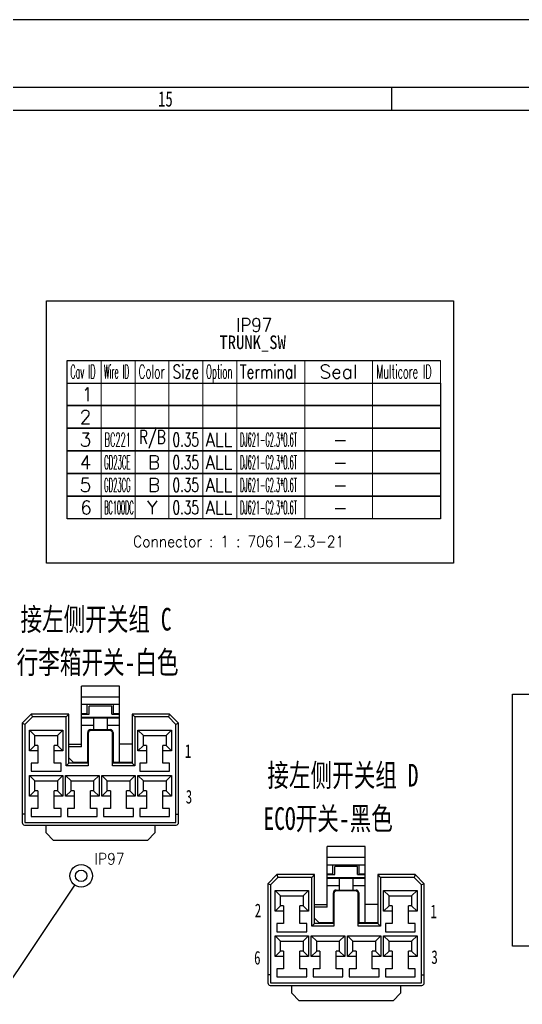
# Model space of a CAD drawing. Header units: inches. Extents: x 47316 to 59086, y 3141 to 11743.
# Drawn here: x 51685.7 to 51796.8, y 8855.9 to 9073.5 of the extents above; entities that cross this region are included whole.
import ezdxf

# ---------------------------------------------------------------- set-up
doc = ezdxf.new("R2010")
doc.units = ezdxf.units.IN
doc.header["$MEASUREMENT"] = 0
doc.layers.add('___SHELL', color=7, linetype='Continuous')
doc.styles.add('MtX_FangSong_GB2312', font='')
doc.styles.get("Standard").update_dxf_attribs({"font": ''})
doc.styles.get('MtX_FangSong_GB2312').set_extended_font_data('FangSong_GB2312')
doc.styles.get('Standard').set_extended_font_data('SimSun')
doc.linetypes.add('_VH_OTCON', pattern='A,0.0001,[7,VeSys.shx,S=0.1,R=0,X=0,Y=0],-0.4,[7,VeSys.shx,S=0.1,R=0,X=0,Y=0],-0.4,["X",Standard,S=1,R=0,X=-0.5,Y=-0.5],-0.0001,[7,VeSys.shx,S=0.1,R=0,X=0,Y=0],-0.4', length=1.2002)

msp = doc.modelspace()

# ---------------------------------------------------------------- linework, layer by layer
at = {"color": 0, "lineweight": -2}
for p, q in [((56191.93, 9073.45), (50247.93, 9073.45)), ((56067.93, 9058.45), (50267.93, 9058.45)), ((51767.93, 9053.45), (51767.93, 9058.45)), ((50267.93, 9053.45), (56171.93, 9053.45))]:
    msp.add_line(p, q, dxfattribs=at)
at = {"color": 1}
for p, q in [((51691.61, 9011.31), (51781.56, 9011.31)), ((51691.61, 8953.41), (51691.61, 9011.31)), ((51781.56, 9011.31), (51781.56, 8953.41)), ((51781.56, 8953.41), (51691.61, 8953.41)), ((51794.64, 8924.45), (51882.91, 8924.45)), ((51794.64, 8868.8), (51794.64, 8924.45)), ((51882.91, 8868.8), (51794.64, 8868.8))]:
    msp.add_line(p, q, dxfattribs=at)
at = {"color": 0, "linetype": 'Continuous', "lineweight": -2}
for p, q in [((51696.17, 8998.19), (51778.67, 8998.19)), ((51696.17, 8993.19), (51696.17, 8998.19)), ((51696.17, 8993.19), (51778.67, 8993.19))]:
    msp.add_line(p, q, dxfattribs=at)
at = {"color": 7, "linetype": 'Continuous', "lineweight": 15}
for p, q in [((51703.67, 8993.19), (51703.67, 8998.19)), ((51711.17, 8993.19), (51711.17, 8998.19)), ((51718.67, 8993.19), (51718.67, 8998.19)), ((51726.17, 8993.19), (51726.17, 8998.19)), ((51733.67, 8993.19), (51733.67, 8998.19)), ((51748.67, 8993.19), (51748.67, 8998.19)), ((51763.67, 8993.19), (51763.67, 8998.19)), ((51778.67, 8993.19), (51778.67, 8998.19))]:
    msp.add_line(p, q, dxfattribs=at)
at = {"color": 102, "linetype": 'Continuous', "lineweight": 15}
for p, q in [((51703.67, 8988.19), (51703.67, 8993.19)), ((51711.17, 8988.19), (51711.17, 8993.19)), ((51718.67, 8988.19), (51718.67, 8993.19)), ((51726.17, 8988.19), (51726.17, 8993.19)), ((51733.67, 8988.19), (51733.67, 8993.19)), ((51748.67, 8988.19), (51748.67, 8993.19)), ((51763.67, 8988.19), (51763.67, 8993.19)), ((51703.67, 8983.19), (51703.67, 8988.19)), ((51711.17, 8983.19), (51711.17, 8988.19)), ((51718.67, 8983.19), (51718.67, 8988.19)), ((51726.17, 8983.19), (51726.17, 8988.19)), ((51733.67, 8983.19), (51733.67, 8988.19)), ((51748.67, 8983.19), (51748.67, 8988.19)), ((51763.67, 8983.19), (51763.67, 8988.19)), ((51703.67, 8978.19), (51703.67, 8983.19)), ((51711.17, 8978.19), (51711.17, 8983.19)), ((51718.67, 8978.19), (51718.67, 8983.19)), ((51726.17, 8978.19), (51726.17, 8983.19)), ((51733.67, 8978.19), (51733.67, 8983.19)), ((51748.67, 8978.19), (51748.67, 8983.19)), ((51763.67, 8978.19), (51763.67, 8983.19)), ((51703.67, 8973.19), (51703.67, 8978.19)), ((51711.17, 8973.19), (51711.17, 8978.19)), ((51718.67, 8973.19), (51718.67, 8978.19)), ((51726.17, 8973.19), (51726.17, 8978.19)), ((51733.67, 8973.19), (51733.67, 8978.19)), ((51748.67, 8973.19), (51748.67, 8978.19)), ((51763.67, 8973.19), (51763.67, 8978.19)), ((51703.67, 8968.19), (51703.67, 8973.19)), ((51711.17, 8968.19), (51711.17, 8973.19)), ((51718.67, 8968.19), (51718.67, 8973.19)), ((51726.17, 8968.19), (51726.17, 8973.19)), ((51733.67, 8968.19), (51733.67, 8973.19)), ((51748.67, 8968.19), (51748.67, 8973.19)), ((51763.67, 8968.19), (51763.67, 8973.19)), ((51703.67, 8963.19), (51703.67, 8968.19)), ((51711.17, 8963.19), (51711.17, 8968.19)), ((51718.67, 8963.19), (51718.67, 8968.19)), ((51726.17, 8963.19), (51726.17, 8968.19)), ((51733.67, 8963.19), (51733.67, 8968.19)), ((51748.67, 8963.19), (51748.67, 8968.19)), ((51763.67, 8963.19), (51763.67, 8968.19))]:
    msp.add_line(p, q, dxfattribs=at)
at = {"color": 0, "linetype": '_VH_OTCON', "lineweight": -2, "ltscale": 5}
msp.add_line((51634.17, 8787.47), (51697.86, 8882.25), dxfattribs=at)
at = {"color": 0, "linetype": 'Continuous', "lineweight": -2}
for points in [[(51696.17, 8988.19), (51696.17, 8993.19), (51778.67, 8993.19), (51778.67, 8988.19)], [(51696.17, 8983.19), (51696.17, 8988.19), (51778.67, 8988.19), (51778.67, 8983.19)], [(51696.17, 8978.19), (51696.17, 8983.19), (51778.67, 8983.19), (51778.67, 8978.19)], [(51696.17, 8973.19), (51696.17, 8978.19), (51778.67, 8978.19), (51778.67, 8973.19)], [(51696.17, 8968.19), (51696.17, 8973.19), (51778.67, 8973.19), (51778.67, 8968.19)], [(51696.17, 8963.19), (51696.17, 8968.19), (51778.67, 8968.19), (51778.67, 8963.19)]]:
    msp.add_lwpolyline(points, close=True, dxfattribs=at)
for radius in [2.5, 1.25]:
    msp.add_circle((51699.26, 8884.33), radius, dxfattribs=at)
at = {"layer": '___SHELL', "color": 0, "lineweight": -2}
for p, q in [((51699.31, 8912.82), (51699.31, 8926.22)), ((51707.71, 8926.22), (51699.31, 8926.22)), ((51707.71, 8909.42), (51707.71, 8926.22)), ((51707.71, 8923.82), (51699.31, 8923.82)), ((51699.31, 8922.22), (51707.71, 8922.22)), ((51700.61, 8920.02), (51700.61, 8922.22)), ((51706.41, 8920.02), (51706.41, 8922.22)), ((51688.21, 8920.02), (51686.21, 8918.02)), ((51688.21, 8920.02), (51688.46, 8919.42)), ((51696.51, 8920.02), (51688.21, 8920.02)), ((51696.51, 8920.02), (51695.91, 8919.42)), ((51696.51, 8909.22), (51696.51, 8920.02)), ((51700.61, 8920.09), (51699.31, 8920.09)), ((51699.31, 8920.02), (51701.01, 8920.02)), ((51701.01, 8920.02), (51701.01, 8921.82)), ((51706.01, 8921.82), (51701.01, 8921.82)), ((51706.01, 8920.02), (51706.01, 8921.82)), ((51706.01, 8920.02), (51707.71, 8920.02)), ((51707.71, 8920.09), (51706.41, 8920.09)), ((51718.81, 8920.02), (51710.51, 8920.02)), ((51710.51, 8920.02), (51711.11, 8919.42)), ((51710.51, 8920.02), (51710.51, 8909.22)), ((51718.81, 8920.02), (51718.56, 8919.42)), ((51720.81, 8918.02), (51718.81, 8920.02)), ((51686.21, 8918.02), (51686.21, 8896.13)), ((51686.81, 8917.77), (51686.21, 8918.02)), ((51688.46, 8919.42), (51686.81, 8917.77)), ((51686.81, 8917.77), (51686.81, 8896.13)), ((51695.91, 8919.42), (51688.46, 8919.42)), ((51695.91, 8908.62), (51695.91, 8919.42)), ((51707.71, 8919.29), (51699.31, 8919.29)), ((51699.31, 8919.22), (51707.71, 8919.22)), ((51702.01, 8919.22), (51702.01, 8916.62)), ((51705.01, 8919.22), (51705.01, 8916.62)), ((51711.11, 8919.42), (51711.11, 8908.62)), ((51718.56, 8919.42), (51711.11, 8919.42)), ((51720.21, 8917.77), (51718.56, 8919.42)), ((51720.81, 8918.02), (51720.21, 8917.77)), ((51720.21, 8896.13), (51720.21, 8917.77)), ((51720.81, 8896.13), (51720.81, 8918.02)), ((51687.81, 8911.92), (51687.81, 8916.52)), ((51689.01, 8915.32), (51687.81, 8916.52)), ((51687.81, 8916.52), (51695.21, 8916.52)), ((51694.01, 8915.32), (51695.21, 8916.52)), ((51695.21, 8916.52), (51695.21, 8911.92)), ((51699.31, 8917.62), (51702.01, 8917.62)), ((51700.71, 8909.42), (51700.71, 8916.02)), ((51700.81, 8915.82), (51700.81, 8908.62)), ((51701.31, 8916.62), (51705.71, 8916.62)), ((51705.61, 8916.42), (51701.41, 8916.42)), ((51705.01, 8917.62), (51707.71, 8917.62)), ((51706.21, 8908.62), (51706.21, 8915.82)), ((51706.31, 8916.02), (51706.31, 8909.42)), ((51711.81, 8911.92), (51711.81, 8916.52)), ((51711.81, 8916.52), (51719.21, 8916.52)), ((51713.01, 8915.32), (51711.81, 8916.52)), ((51718.01, 8915.32), (51719.21, 8916.52)), ((51719.21, 8916.52), (51719.21, 8911.92)), ((51689.01, 8913.12), (51689.01, 8915.32)), ((51689.01, 8915.32), (51694.01, 8915.32)), ((51694.01, 8915.32), (51694.01, 8913.12)), ((51696.51, 8913.42), (51699.31, 8913.42)), ((51710.51, 8913.42), (51707.71, 8913.42)), ((51713.01, 8915.32), (51718.01, 8915.32)), ((51713.01, 8913.12), (51713.01, 8915.32)), ((51718.01, 8915.32), (51718.01, 8913.12)), ((51689.01, 8913.12), (51687.81, 8911.92)), ((51689.71, 8911.92), (51687.81, 8911.92)), ((51689.71, 8913.12), (51689.01, 8913.12)), ((51689.71, 8913.12), (51689.71, 8909.22)), ((51693.31, 8909.22), (51693.31, 8913.12)), ((51694.01, 8913.12), (51693.31, 8913.12)), ((51695.21, 8911.92), (51693.31, 8911.92)), ((51694.01, 8913.12), (51695.21, 8911.92)), ((51699.31, 8912.82), (51696.51, 8912.82)), ((51713.01, 8913.12), (51711.81, 8911.92)), ((51713.71, 8911.92), (51711.81, 8911.92)), ((51713.71, 8913.12), (51713.01, 8913.12)), ((51713.71, 8913.12), (51713.71, 8909.22)), ((51718.01, 8913.12), (51717.31, 8913.12)), ((51717.31, 8909.22), (51717.31, 8913.12)), ((51719.21, 8911.92), (51717.31, 8911.92)), ((51718.01, 8913.12), (51719.21, 8911.92)), ((51688.21, 8909.22), (51688.21, 8907.42)), ((51689.71, 8909.22), (51688.21, 8909.22)), ((51694.81, 8909.22), (51693.31, 8909.22)), ((51694.81, 8907.42), (51694.81, 8909.22)), ((51696.51, 8909.22), (51695.91, 8908.62)), ((51696.51, 8910.42), (51697.51, 8909.42)), ((51700.81, 8909.22), (51696.51, 8909.22)), ((51697.51, 8909.42), (51700.81, 8909.42)), ((51700.71, 8910.42), (51700.81, 8910.42)), ((51706.21, 8910.42), (51706.31, 8910.42)), ((51706.21, 8909.42), (51710.51, 8909.42)), ((51710.51, 8909.22), (51706.21, 8909.22)), ((51710.51, 8909.22), (51711.11, 8908.62)), ((51713.71, 8909.22), (51712.21, 8909.22)), ((51712.21, 8909.22), (51712.21, 8907.42)), ((51718.81, 8909.22), (51717.31, 8909.22)), ((51718.81, 8907.42), (51718.81, 8909.22)), ((51688.21, 8907.42), (51694.81, 8907.42)), ((51700.81, 8908.62), (51695.91, 8908.62)), ((51711.11, 8908.62), (51706.21, 8908.62)), ((51712.21, 8907.42), (51718.81, 8907.42)), ((51687.81, 8901.92), (51687.81, 8906.52)), ((51689.01, 8905.32), (51687.81, 8906.52)), ((51687.81, 8906.52), (51695.21, 8906.52)), ((51689.01, 8903.12), (51689.01, 8905.32)), ((51689.01, 8905.32), (51694.01, 8905.32)), ((51694.01, 8905.32), (51695.21, 8906.52)), ((51694.01, 8905.32), (51694.01, 8903.12)), ((51695.21, 8906.52), (51695.21, 8901.92)), ((51695.81, 8901.92), (51695.81, 8906.52)), ((51697.01, 8905.32), (51695.81, 8906.52)), ((51695.81, 8906.52), (51703.21, 8906.52)), ((51697.01, 8903.12), (51697.01, 8905.32)), ((51697.01, 8905.32), (51702.01, 8905.32)), ((51702.01, 8905.32), (51703.21, 8906.52)), ((51702.01, 8905.32), (51702.01, 8903.12)), ((51703.21, 8906.52), (51703.21, 8901.92)), ((51703.81, 8906.52), (51711.21, 8906.52)), ((51705.01, 8905.32), (51703.81, 8906.52)), ((51703.81, 8901.92), (51703.81, 8906.52)), ((51705.01, 8905.32), (51710.01, 8905.32)), ((51705.01, 8903.12), (51705.01, 8905.32)), ((51710.01, 8905.32), (51711.21, 8906.52)), ((51710.01, 8905.32), (51710.01, 8903.12)), ((51711.21, 8906.52), (51711.21, 8901.92)), ((51711.81, 8906.52), (51719.21, 8906.52)), ((51713.01, 8905.32), (51711.81, 8906.52)), ((51711.81, 8901.92), (51711.81, 8906.52)), ((51713.01, 8905.32), (51718.01, 8905.32)), ((51713.01, 8903.12), (51713.01, 8905.32)), ((51718.01, 8905.32), (51719.21, 8906.52)), ((51718.01, 8905.32), (51718.01, 8903.12)), ((51719.21, 8906.52), (51719.21, 8901.92)), ((51689.01, 8903.12), (51687.81, 8901.92)), ((51689.71, 8903.12), (51689.01, 8903.12)), ((51689.71, 8903.12), (51689.71, 8899.22)), ((51693.31, 8899.22), (51693.31, 8903.12)), ((51694.01, 8903.12), (51693.31, 8903.12)), ((51694.01, 8903.12), (51695.21, 8901.92)), ((51697.01, 8903.12), (51695.81, 8901.92)), ((51697.71, 8903.12), (51697.01, 8903.12)), ((51697.71, 8903.12), (51697.71, 8899.22)), ((51702.01, 8903.12), (51701.31, 8903.12)), ((51701.31, 8899.22), (51701.31, 8903.12)), ((51702.01, 8903.12), (51703.21, 8901.92)), ((51705.01, 8903.12), (51703.81, 8901.92)), ((51705.71, 8903.12), (51705.01, 8903.12)), ((51705.71, 8903.12), (51705.71, 8899.22)), ((51710.01, 8903.12), (51709.31, 8903.12)), ((51709.31, 8899.22), (51709.31, 8903.12)), ((51710.01, 8903.12), (51711.21, 8901.92)), ((51713.01, 8903.12), (51711.81, 8901.92)), ((51713.71, 8903.12), (51713.01, 8903.12)), ((51713.71, 8903.12), (51713.71, 8899.22)), ((51718.01, 8903.12), (51717.31, 8903.12)), ((51717.31, 8899.22), (51717.31, 8903.12)), ((51718.01, 8903.12), (51719.21, 8901.92)), ((51689.71, 8901.92), (51687.81, 8901.92)), ((51695.21, 8901.92), (51693.31, 8901.92)), ((51697.71, 8901.92), (51695.81, 8901.92)), ((51703.21, 8901.92), (51701.31, 8901.92)), ((51705.71, 8901.92), (51703.81, 8901.92)), ((51711.21, 8901.92), (51709.31, 8901.92)), ((51713.71, 8901.92), (51711.81, 8901.92)), ((51719.21, 8901.92), (51717.31, 8901.92)), ((51688.21, 8899.22), (51688.21, 8897.42)), ((51689.71, 8899.22), (51688.21, 8899.22)), ((51694.81, 8899.22), (51693.31, 8899.22)), ((51694.81, 8897.42), (51694.81, 8899.22)), ((51697.71, 8899.22), (51696.21, 8899.22)), ((51696.21, 8899.22), (51696.21, 8897.42)), ((51702.81, 8899.22), (51701.31, 8899.22)), ((51702.81, 8897.42), (51702.81, 8899.22)), ((51705.71, 8899.22), (51704.21, 8899.22)), ((51704.21, 8899.22), (51704.21, 8897.42)), ((51710.81, 8899.22), (51709.31, 8899.22)), ((51710.81, 8897.42), (51710.81, 8899.22)), ((51713.71, 8899.22), (51712.21, 8899.22)), ((51712.21, 8899.22), (51712.21, 8897.42)), ((51718.81, 8899.22), (51717.31, 8899.22)), ((51718.81, 8897.42), (51718.81, 8899.22)), ((51686.81, 8897.92), (51686.21, 8897.92)), ((51686.81, 8896.13), (51720.21, 8896.13)), ((51688.21, 8897.42), (51694.81, 8897.42)), ((51696.21, 8897.42), (51702.81, 8897.42)), ((51704.21, 8897.42), (51710.81, 8897.42)), ((51712.21, 8897.42), (51718.81, 8897.42)), ((51720.21, 8897.92), (51720.81, 8897.92)), ((51686.76, 8895.53), (51720.27, 8895.53)), ((51691.51, 8893.83), (51691.51, 8895.53)), ((51693.12, 8892.13), (51691.51, 8893.83)), ((51715.51, 8893.83), (51713.9, 8892.13)), ((51715.51, 8895.53), (51715.51, 8893.83)), ((51713.9, 8892.13), (51693.12, 8892.13)), ((51753.62, 8877.39), (51753.62, 8890.79)), ((51762.02, 8890.79), (51753.62, 8890.79)), ((51762.02, 8873.99), (51762.02, 8890.79)), ((51762.02, 8888.39), (51753.62, 8888.39)), ((51753.62, 8886.79), (51762.02, 8886.79)), ((51754.92, 8884.59), (51754.92, 8886.79)), ((51755.32, 8884.59), (51755.32, 8886.39)), ((51760.32, 8886.39), (51755.32, 8886.39)), ((51760.32, 8884.59), (51760.32, 8886.39)), ((51760.72, 8884.59), (51760.72, 8886.79)), ((51742.52, 8884.59), (51740.52, 8882.59)), ((51742.77, 8883.99), (51741.12, 8882.34)), ((51742.52, 8884.59), (51742.77, 8883.99)), ((51750.82, 8884.59), (51742.52, 8884.59)), ((51750.22, 8883.99), (51742.77, 8883.99)), ((51750.82, 8884.59), (51750.22, 8883.99)), ((51750.22, 8873.19), (51750.22, 8883.99)), ((51750.82, 8873.79), (51750.82, 8884.59)), ((51754.92, 8884.66), (51753.62, 8884.66)), ((51753.62, 8884.59), (51755.32, 8884.59)), ((51762.02, 8883.86), (51753.62, 8883.86)), ((51753.62, 8883.79), (51762.02, 8883.79)), ((51756.32, 8883.79), (51756.32, 8881.19)), ((51759.32, 8883.79), (51759.32, 8881.19)), ((51760.32, 8884.59), (51762.02, 8884.59)), ((51762.02, 8884.66), (51760.72, 8884.66)), ((51773.12, 8884.59), (51764.82, 8884.59)), ((51764.82, 8884.59), (51765.42, 8883.99)), ((51764.82, 8884.59), (51764.82, 8873.79)), ((51765.42, 8883.99), (51765.42, 8873.19)), ((51772.87, 8883.99), (51765.42, 8883.99)), ((51773.12, 8884.59), (51772.87, 8883.99)), ((51774.52, 8882.34), (51772.87, 8883.99)), ((51775.12, 8882.59), (51773.12, 8884.59)), ((51740.52, 8882.59), (51740.52, 8860.71)), ((51741.12, 8882.34), (51740.52, 8882.59)), ((51741.12, 8882.34), (51741.12, 8860.71)), ((51742.12, 8876.49), (51742.12, 8881.09)), ((51743.32, 8879.89), (51742.12, 8881.09)), ((51742.12, 8881.09), (51749.52, 8881.09)), ((51748.32, 8879.89), (51749.52, 8881.09)), ((51749.52, 8881.09), (51749.52, 8876.49)), ((51753.62, 8882.19), (51756.32, 8882.19)), ((51755.62, 8881.19), (51760.02, 8881.19)), ((51759.92, 8880.99), (51755.72, 8880.99)), ((51759.32, 8882.19), (51762.02, 8882.19)), ((51766.12, 8876.49), (51766.12, 8881.09)), ((51766.12, 8881.09), (51773.52, 8881.09)), ((51767.32, 8879.89), (51766.12, 8881.09)), ((51772.32, 8879.89), (51773.52, 8881.09)), ((51773.52, 8881.09), (51773.52, 8876.49)), ((51775.12, 8882.59), (51774.52, 8882.34)), ((51774.52, 8860.71), (51774.52, 8882.34)), ((51775.12, 8860.71), (51775.12, 8882.59)), ((51743.32, 8877.69), (51743.32, 8879.89)), ((51743.32, 8879.89), (51748.32, 8879.89)), ((51748.32, 8879.89), (51748.32, 8877.69)), ((51755.02, 8873.99), (51755.02, 8880.59)), ((51755.12, 8880.39), (51755.12, 8873.19)), ((51760.52, 8873.19), (51760.52, 8880.39)), ((51760.62, 8880.59), (51760.62, 8873.99)), ((51767.32, 8879.89), (51772.32, 8879.89)), ((51767.32, 8877.69), (51767.32, 8879.89)), ((51772.32, 8879.89), (51772.32, 8877.69)), ((51743.32, 8877.69), (51742.12, 8876.49)), ((51744.02, 8876.49), (51742.12, 8876.49)), ((51744.02, 8877.69), (51743.32, 8877.69)), ((51744.02, 8877.69), (51744.02, 8873.79)), ((51747.62, 8873.79), (51747.62, 8877.69)), ((51748.32, 8877.69), (51747.62, 8877.69)), ((51749.52, 8876.49), (51747.62, 8876.49)), ((51748.32, 8877.69), (51749.52, 8876.49)), ((51750.82, 8877.99), (51753.62, 8877.99)), ((51753.62, 8877.39), (51750.82, 8877.39)), ((51764.82, 8877.99), (51762.02, 8877.99)), ((51767.32, 8877.69), (51766.12, 8876.49)), ((51768.02, 8876.49), (51766.12, 8876.49)), ((51768.02, 8877.69), (51767.32, 8877.69)), ((51768.02, 8877.69), (51768.02, 8873.79)), ((51772.32, 8877.69), (51771.62, 8877.69)), ((51771.62, 8873.79), (51771.62, 8877.69)), ((51773.52, 8876.49), (51771.62, 8876.49)), ((51772.32, 8877.69), (51773.52, 8876.49)), ((51750.82, 8874.99), (51751.82, 8873.99)), ((51755.02, 8874.99), (51755.12, 8874.99)), ((51760.52, 8874.99), (51760.62, 8874.99)), ((51742.52, 8873.79), (51742.52, 8871.99)), ((51744.02, 8873.79), (51742.52, 8873.79)), ((51749.12, 8873.79), (51747.62, 8873.79)), ((51749.12, 8871.99), (51749.12, 8873.79)), ((51750.82, 8873.79), (51750.22, 8873.19)), ((51755.12, 8873.19), (51750.22, 8873.19)), ((51755.12, 8873.79), (51750.82, 8873.79)), ((51751.82, 8873.99), (51755.12, 8873.99)), ((51760.52, 8873.99), (51764.82, 8873.99)), ((51764.82, 8873.79), (51760.52, 8873.79)), ((51765.42, 8873.19), (51760.52, 8873.19)), ((51764.82, 8873.79), (51765.42, 8873.19)), ((51768.02, 8873.79), (51766.52, 8873.79)), ((51766.52, 8873.79), (51766.52, 8871.99)), ((51773.12, 8873.79), (51771.62, 8873.79)), ((51773.12, 8871.99), (51773.12, 8873.79)), ((51742.12, 8866.49), (51742.12, 8871.09)), ((51743.32, 8869.89), (51742.12, 8871.09)), ((51742.12, 8871.09), (51749.52, 8871.09)), ((51742.52, 8871.99), (51749.12, 8871.99)), ((51748.32, 8869.89), (51749.52, 8871.09)), ((51749.52, 8871.09), (51749.52, 8866.49)), ((51750.12, 8866.49), (51750.12, 8871.09)), ((51751.32, 8869.89), (51750.12, 8871.09)), ((51750.12, 8871.09), (51757.52, 8871.09)), ((51756.32, 8869.89), (51757.52, 8871.09)), ((51757.52, 8871.09), (51757.52, 8866.49)), ((51758.12, 8871.09), (51765.52, 8871.09)), ((51759.32, 8869.89), (51758.12, 8871.09)), ((51758.12, 8866.49), (51758.12, 8871.09)), ((51764.32, 8869.89), (51765.52, 8871.09)), ((51765.52, 8871.09), (51765.52, 8866.49)), ((51766.12, 8871.09), (51773.52, 8871.09)), ((51767.32, 8869.89), (51766.12, 8871.09)), ((51766.12, 8866.49), (51766.12, 8871.09)), ((51766.52, 8871.99), (51773.12, 8871.99)), ((51772.32, 8869.89), (51773.52, 8871.09)), ((51773.52, 8871.09), (51773.52, 8866.49)), ((51743.32, 8867.69), (51743.32, 8869.89)), ((51743.32, 8869.89), (51748.32, 8869.89)), ((51748.32, 8869.89), (51748.32, 8867.69)), ((51751.32, 8867.69), (51751.32, 8869.89)), ((51751.32, 8869.89), (51756.32, 8869.89)), ((51756.32, 8869.89), (51756.32, 8867.69)), ((51759.32, 8869.89), (51764.32, 8869.89)), ((51759.32, 8867.69), (51759.32, 8869.89)), ((51764.32, 8869.89), (51764.32, 8867.69)), ((51767.32, 8869.89), (51772.32, 8869.89)), ((51767.32, 8867.69), (51767.32, 8869.89)), ((51772.32, 8869.89), (51772.32, 8867.69)), ((51743.32, 8867.69), (51742.12, 8866.49)), ((51744.02, 8866.49), (51742.12, 8866.49)), ((51744.02, 8867.69), (51743.32, 8867.69)), ((51744.02, 8867.69), (51744.02, 8863.79)), ((51747.62, 8863.79), (51747.62, 8867.69)), ((51748.32, 8867.69), (51747.62, 8867.69)), ((51749.52, 8866.49), (51747.62, 8866.49)), ((51748.32, 8867.69), (51749.52, 8866.49)), ((51751.32, 8867.69), (51750.12, 8866.49)), ((51752.02, 8866.49), (51750.12, 8866.49)), ((51752.02, 8867.69), (51751.32, 8867.69)), ((51752.02, 8867.69), (51752.02, 8863.79)), ((51756.32, 8867.69), (51755.62, 8867.69)), ((51755.62, 8863.79), (51755.62, 8867.69)), ((51757.52, 8866.49), (51755.62, 8866.49)), ((51756.32, 8867.69), (51757.52, 8866.49)), ((51759.32, 8867.69), (51758.12, 8866.49)), ((51760.02, 8866.49), (51758.12, 8866.49)), ((51760.02, 8867.69), (51759.32, 8867.69)), ((51760.02, 8867.69), (51760.02, 8863.79)), ((51764.32, 8867.69), (51763.62, 8867.69)), ((51763.62, 8863.79), (51763.62, 8867.69)), ((51765.52, 8866.49), (51763.62, 8866.49)), ((51764.32, 8867.69), (51765.52, 8866.49)), ((51767.32, 8867.69), (51766.12, 8866.49)), ((51768.02, 8866.49), (51766.12, 8866.49)), ((51768.02, 8867.69), (51767.32, 8867.69)), ((51768.02, 8867.69), (51768.02, 8863.79)), ((51772.32, 8867.69), (51771.62, 8867.69)), ((51771.62, 8863.79), (51771.62, 8867.69)), ((51773.52, 8866.49), (51771.62, 8866.49)), ((51772.32, 8867.69), (51773.52, 8866.49)), ((51742.52, 8863.79), (51742.52, 8861.99)), ((51744.02, 8863.79), (51742.52, 8863.79)), ((51749.12, 8863.79), (51747.62, 8863.79)), ((51749.12, 8861.99), (51749.12, 8863.79)), ((51752.02, 8863.79), (51750.52, 8863.79)), ((51750.52, 8863.79), (51750.52, 8861.99)), ((51757.12, 8863.79), (51755.62, 8863.79)), ((51757.12, 8861.99), (51757.12, 8863.79)), ((51760.02, 8863.79), (51758.52, 8863.79)), ((51758.52, 8863.79), (51758.52, 8861.99)), ((51765.12, 8863.79), (51763.62, 8863.79)), ((51765.12, 8861.99), (51765.12, 8863.79)), ((51768.02, 8863.79), (51766.52, 8863.79)), ((51766.52, 8863.79), (51766.52, 8861.99)), ((51773.12, 8863.79), (51771.62, 8863.79)), ((51773.12, 8861.99), (51773.12, 8863.79)), ((51741.12, 8862.49), (51740.52, 8862.49)), ((51742.52, 8861.99), (51749.12, 8861.99)), ((51750.52, 8861.99), (51757.12, 8861.99)), ((51758.52, 8861.99), (51765.12, 8861.99)), ((51766.52, 8861.99), (51773.12, 8861.99)), ((51774.52, 8862.49), (51775.12, 8862.49)), ((51741.06, 8860.11), (51774.57, 8860.11)), ((51741.12, 8860.71), (51774.52, 8860.71)), ((51745.82, 8858.4), (51745.82, 8860.11)), ((51769.82, 8860.11), (51769.82, 8858.4)), ((51747.43, 8856.7), (51745.82, 8858.4)), ((51769.82, 8858.4), (51768.21, 8856.7)), ((51768.21, 8856.7), (51747.43, 8856.7))]:
    msp.add_line(p, q, dxfattribs=at)
for centre, radius, start, end in [((51701.31, 8916.02), 0.6, 90, 180), ((51701.41, 8915.82), 0.6, 90, 180), ((51705.61, 8915.82), 0.6, 0, 90), ((51705.71, 8916.02), 0.6, 0, 90), ((51686.81, 8896.13), 0.599, 179.7005, 265.1235), ((51720.21, 8896.13), 0.599, 274.8765, 0.2995), ((51755.62, 8880.59), 0.6, 90, 180), ((51755.72, 8880.39), 0.6, 90, 180), ((51759.92, 8880.39), 0.6, 0, 90), ((51760.02, 8880.59), 0.6, 0, 90), ((51741.12, 8860.7), 0.599, 179.7005, 265.1235), ((51774.52, 8860.7), 0.599, 274.8765, 0.2995)]:
    msp.add_arc(centre, radius, start, end, dxfattribs=at)

# ---------------------------------------------------------------- texts
at = {"color": 0, "lineweight": -2, "style": 'MtX_FangSong_GB2312', "width": 0.7}
msp.add_text('15', height=3.4, dxfattribs=at).set_placement((51716.27, 9054.25))
for s, p in [('接左侧开关组 C', (51685.84, 8938.51)), ('行李箱开关-白色', (51684.98, 8929)), ('接左侧开关组 D', (51740.42, 8904.05)), ('ECO开关-黑色', (51739.54, 8894.48))]:
    msp.add_text(s, height=5, rotation=360, dxfattribs=at).set_placement(p)
at = {"color": 6, "linetype": 'Continuous', "lineweight": 20, "char_height": 3, "attachment_point": 1}
for s, insert, width in [('\\Fromans.shx;\\W0.9000000000;\\T1.0000000000;\\o\\lIP97', (51733.5, 9007.5), 8.8714), ('\\f黑体|b0|i0|c1|p0;\\W0.9000000000;\\T1.0000000000;\\o\\lTRUNK_SW', (51729.82, 9003.69), 15.5326)]:
    msp.add_mtext(s, dxfattribs=dict(at, insert=insert, width=width))
at = {"color": 7, "linetype": 'Continuous', "lineweight": 15, "char_height": 3, "attachment_point": 1}
for s, insert, width in [('\\Fromans.shx;\\W0.4292452830;\\T1.0000000000;\\o\\lCav ID', (51696.85, 8997.19), 6.5), ('\\Fromans.shx;\\W0.4026548673;\\T1.0000000000;\\o\\lWire ID', (51704.29, 8997.19), 6.5), ('\\Fromans.shx;\\W0.5687500000;\\T1.0000000000;\\o\\lColor', (51711.91, 8997.19), 6.5), ('\\Fromans.shx;\\W0.7222222222;\\T1.0000000000;\\o\\lSize', (51719.48, 8997.19), 6.5), ('\\Fromans.shx;\\W0.4595959596;\\T1.0000000000;\\o\\lOption', (51726.87, 8997.19), 6.5), ('\\Fromans.shx;\\W0.7480916031;\\T1.0000000000;\\o\\lTerminal', (51734.28, 8997.19), 14), ('\\Fromans.shx;\\W1.0000000000;\\T1.0000000000;\\o\\lSeal', (51751.96, 8997.19), 9.2857), ('\\Fromans.shx;\\W0.5185185185;\\T1.0000000000;\\o\\lMulticore ID', (51764.47, 8997.19), 14), ('\\Fromans.shx;\\W1.0000000000;\\T1.0000000000;\\o\\l1', (51699.35, 8992.19), 2.8571), ('\\Fromans.shx;\\W1.0000000000;\\T1.0000000000;\\o\\l2', (51698.92, 8987.19), 2.8571), ('\\Fromans.shx;\\W1.0000000000;\\T1.0000000000;\\o\\l3', (51698.92, 8982.19), 2.8571), ('\\Fromans.shx;\\W1.0000000000;\\T1.0000000000;\\o\\l4', (51698.92, 8977.19), 2.8571), ('\\Fromans.shx;\\W1.0000000000;\\T1.0000000000;\\o\\l5', (51698.92, 8972.19), 2.8571), ('\\Fromans.shx;\\W1.0000000000;\\T1.0000000000;\\o\\l6', (51699.06, 8967.19), 2.8571)]:
    msp.add_mtext(s, dxfattribs=dict(at, insert=insert, width=width))
at = {"color": 140, "linetype": 'Continuous', "lineweight": 15, "char_height": 3, "attachment_point": 1}
for s, insert, width in [('\\Fromans.shx;\\W0.7109375000;\\T1.0000000000;\\o\\lR/B', (51712.08, 8982.76), 6.5), ('\\Fromans.shx;\\W0.8750000000;\\T1.0000000000;\\o\\lALL', (51726.79, 8982.19), 6.5), ('\\Fromans.shx;\\W1.0000000000;\\T1.0000000000;\\o\\l-', (51754.88, 8982.19), 3.7143), ('\\Fromans.shx;\\W1.0000000000;\\T1.0000000000;\\o\\lB', (51713.99, 8977.19), 3), ('\\Fromans.shx;\\W0.8750000000;\\T1.0000000000;\\o\\lALL', (51726.79, 8977.19), 6.5), ('\\Fromans.shx;\\W1.0000000000;\\T1.0000000000;\\o\\l-', (51754.88, 8977.19), 3.7143), ('\\Fromans.shx;\\W1.0000000000;\\T1.0000000000;\\o\\lB', (51713.99, 8972.19), 3), ('\\Fromans.shx;\\W0.8750000000;\\T1.0000000000;\\o\\lALL', (51726.79, 8972.19), 6.5), ('\\Fromans.shx;\\W1.0000000000;\\T1.0000000000;\\o\\l-', (51754.88, 8972.19), 3.7143), ('\\Fromans.shx;\\W1.0000000000;\\T1.0000000000;\\o\\lY', (51713.78, 8967.19), 2.5714), ('\\Fromans.shx;\\W0.8750000000;\\T1.0000000000;\\o\\lALL', (51726.79, 8967.19), 6.5), ('\\Fromans.shx;\\W1.0000000000;\\T1.0000000000;\\o\\l-', (51754.88, 8967.19), 3.7143)]:
    msp.add_mtext(s, dxfattribs=dict(at, insert=insert, width=width))
at = {"color": 21, "linetype": 'Continuous', "lineweight": 15, "attachment_point": 1}
for s, insert, char_height, width in [('\\Fromans.shx;\\W0.4460784314;\\T1.0000000000;\\o\\lBC221', (51704.42, 8982.19), 3, 6.5), ('\\Fromans.shx;\\W0.6500000000;\\T1.0000000000;\\o\\l0.35', (51719.45, 8982.19), 3, 6.5), ('\\Fromans.shx;\\W0.3550724638;\\T1.0000000000;\\o\\lDJ621-G2.3*0.6T', (51734.37, 8982.19), 3, 14), ('\\Fromans.shx;\\W0.3729508197;\\T1.0000000000;\\o\\lGD23CE', (51704.33, 8977.19), 3, 6.5), ('\\Fromans.shx;\\W0.6500000000;\\T1.0000000000;\\o\\l0.35', (51719.45, 8977.19), 3, 6.5), ('\\Fromans.shx;\\W0.3550724638;\\T1.0000000000;\\o\\lDJ621-G2.3*0.6T', (51734.37, 8977.19), 3, 14), ('\\Fromans.shx;\\W0.3669354839;\\T1.0000000000;\\o\\lGD23CG', (51704.33, 8972.19), 3, 6.5), ('\\Fromans.shx;\\W0.6500000000;\\T1.0000000000;\\o\\l0.35', (51719.45, 8972.19), 3, 6.5), ('\\Fromans.shx;\\W0.3550724638;\\T1.0000000000;\\o\\lDJ621-G2.3*0.6T', (51734.37, 8972.19), 3, 14), ('\\Fromans.shx;\\W0.3159722222;\\T1.0000000000;\\o\\lBC100DC', (51704.35, 8967.19), 3, 6.5), ('\\Fromans.shx;\\W0.6500000000;\\T1.0000000000;\\o\\l0.35', (51719.45, 8967.19), 3, 6.5), ('\\Fromans.shx;\\W0.3550724638;\\T1.0000000000;\\o\\lDJ621-G2.3*0.6T', (51734.37, 8967.19), 3, 14), ('\\Fromans.shx;\\W0.9000000000;\\T1.0000000000;\\o\\lIP97', (51702.19, 8889.33), 2.5, 7.3929)]:
    msp.add_mtext(s, dxfattribs=dict(at, insert=insert, char_height=char_height, width=width))
at = {"color": 42, "linetype": 'Continuous', "lineweight": 15, "insert": (51710.74, 8959.44), "char_height": 2.5, "width": 54, "attachment_point": 1}
msp.add_mtext('\\Fromans.shx;\\W0.9000000000;\\T1.0000000000;\\o\\lConnector : 1 : 7061-2.3-21', dxfattribs=at)
at = {"layer": '___SHELL', "color": 0, "lineweight": -2, "width": 0.7}
for s, p in [('1', (51722.17, 8910.39)), ('3', (51722.37, 8900.31)), ('2', (51737.63, 8875.19)), ('1', (51776.47, 8874.96)), ('3', (51776.67, 8864.88)), ('6', (51737.49, 8864.74))]:
    msp.add_text(s, height=3, dxfattribs=at).set_placement(p)

doc.saveas('drawing.dxf')
